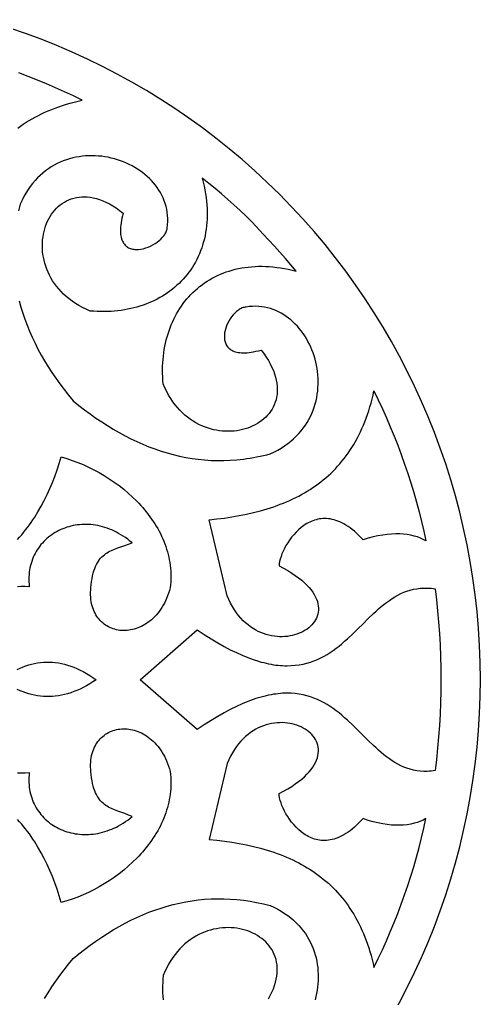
# Model space of a CAD drawing. Extents: x -335 to 335, y -262 to 262.
# Drawn here: x 28.8 to 87.5, y -40.7 to 84.1 of the extents above; entities that cross this region are included whole.
import ezdxf

# ---------------------------------------------------------------- set-up
doc = ezdxf.new("R2010")
doc.units = 0
doc.layers.add('LAYER_1', color=18, linetype='CONTINUOUS')

msp = doc.modelspace()

# ---------------------------------------------------------------- linework, layer by layer
at = {"layer": 'LAYER_1'}
msp.add_lwpolyline([(0.03, 87.47, 0.414214), (-87.47, -0.03, 0.414214), (0.03, -87.53, 0.414214), (87.53, -0.03, 0.414214)], format="xyb", close=True, dxfattribs=at)
for points in [[(28.53, 70.28), (28.88, 70.53), (29.24, 70.78), (29.61, 71.02), (29.98, 71.25), (30.37, 71.48), (30.76, 71.69), (31.17, 71.9), (31.58, 72.11), (32, 72.3), (32.43, 72.49), (32.87, 72.67), (33.33, 72.84), (33.79, 73.01), (34.26, 73.17), (34.74, 73.32), (35.23, 73.46), (35.73, 73.59), (36.24, 73.72), (36.76, 73.84), (35.63, 74.38), (34.5, 74.9), (33.35, 75.42), (32.2, 75.91), (31.04, 76.39), (29.87, 76.86), (28.69, 77.31)], [(28.73, 48.25), (28.94, 47.46), (29.18, 46.68), (29.44, 45.91), (29.73, 45.13), (30.04, 44.37), (30.37, 43.6), (30.74, 42.85), (31.12, 42.09), (31.53, 41.34), (31.96, 40.6), (32.42, 39.85), (32.89, 39.12), (33.39, 38.38), (33.92, 37.65), (34.46, 36.93), (35.03, 36.2), (35.61, 35.48), (36.33, 34.91), (37.05, 34.35), (37.78, 33.82), (38.51, 33.3), (39.24, 32.81), (39.98, 32.34), (40.72, 31.88), (41.47, 31.46), (42.22, 31.05), (42.97, 30.66), (43.73, 30.3), (44.49, 29.97), (45.26, 29.65), (46.03, 29.36), (46.81, 29.1), (47.59, 28.86), (48.37, 28.64), (49.16, 28.46), (49.96, 28.29), (50.76, 28.16), (51.56, 28.05), (52.37, 27.97), (53.18, 27.91), (54, 27.89), (54.82, 27.89), (55.64, 27.92), (56.48, 27.98), (56.89, 28.02), (57.31, 28.07), (57.73, 28.13), (58.16, 28.19), (58.58, 28.26), (59, 28.34), (59.43, 28.43), (59.86, 28.52), (60.28, 28.62), (60.71, 28.73), (61.21, 28.97), (61.68, 29.22), (62.13, 29.48), (62.56, 29.76), (62.97, 30.04), (63.35, 30.35), (63.71, 30.66), (64.05, 30.98), (64.37, 31.32), (64.67, 31.66), (64.95, 32.02), (65.21, 32.38), (65.44, 32.75), (65.66, 33.12), (65.86, 33.51), (66.04, 33.9), (66.2, 34.29), (66.34, 34.69), (66.47, 35.1), (66.57, 35.5), (66.66, 35.91), (66.73, 36.33), (66.79, 36.74), (66.82, 37.16), (66.84, 37.57), (66.85, 37.99), (66.83, 38.4), (66.81, 38.81), (66.76, 39.22), (66.7, 39.63), (66.63, 40.04), (66.54, 40.44), (66.44, 40.83), (66.32, 41.23), (66.19, 41.61), (66.05, 41.99), (65.89, 42.36), (65.72, 42.73), (65.54, 43.08), (65.34, 43.43), (65.13, 43.77), (64.91, 44.09), (64.68, 44.41), (64.44, 44.71), (64.19, 45.01), (63.92, 45.29), (63.65, 45.55), (63.36, 45.81), (63.07, 46.05), (62.77, 46.27), (62.45, 46.48), (62.13, 46.67), (61.8, 46.84), (61.46, 47), (61.11, 47.14), (60.75, 47.26), (60.39, 47.36), (60.02, 47.44), (59.64, 47.5), (59.26, 47.54), (58.87, 47.55), (58.47, 47.54), (58.06, 47.51), (57.65, 47.46), (57.53, 47.44), (57.4, 47.42), (57.28, 47.38), (57.16, 47.34), (57.03, 47.28), (56.91, 47.22), (56.79, 47.15), (56.67, 47.07), (56.44, 46.89), (56.22, 46.69), (56, 46.46), (55.8, 46.21), (55.62, 45.95), (55.45, 45.67), (55.3, 45.38), (55.17, 45.08), (55.06, 44.77), (54.97, 44.47), (54.92, 44.16), (54.88, 43.86), (54.88, 43.71), (54.88, 43.57), (54.89, 43.42), (54.91, 43.28), (54.93, 43.14), (54.97, 43.01), (55.01, 42.88), (55.06, 42.75), (55.13, 42.63), (55.2, 42.52), (55.28, 42.4), (55.37, 42.3), (55.47, 42.2), (55.58, 42.11), (55.7, 42.02), (55.83, 41.94), (55.97, 41.87), (56.12, 41.81), (56.29, 41.76), (56.46, 41.71), (56.65, 41.67), (56.85, 41.65), (57.06, 41.63), (57.29, 41.62), (57.53, 41.63), (57.78, 41.64), (58.04, 41.67), (58.32, 41.71), (58.61, 41.76), (58.91, 41.82), (59.23, 41.89), (59.57, 41.98), (59.91, 41.53), (60.22, 41.08), (60.49, 40.63), (60.73, 40.2), (60.95, 39.77), (61.13, 39.35), (61.28, 38.93), (61.41, 38.53), (61.5, 38.13), (61.57, 37.75), (61.62, 37.37), (61.63, 37), (61.63, 36.64), (61.6, 36.29), (61.54, 35.95), (61.47, 35.63), (61.37, 35.31), (61.25, 35), (61.11, 34.71), (60.96, 34.42), (60.78, 34.15), (60.59, 33.89), (60.38, 33.65), (60.15, 33.41), (59.91, 33.19), (59.65, 32.98), (59.38, 32.79), (59.1, 32.61), (58.81, 32.44), (58.5, 32.29), (58.19, 32.15), (57.86, 32.03), (57.53, 31.92), (57.18, 31.83), (56.84, 31.75), (56.48, 31.69), (56.12, 31.65), (55.75, 31.62), (55.38, 31.61), (55.01, 31.62), (54.63, 31.64), (54.25, 31.69), (53.87, 31.75), (53.49, 31.82), (53.11, 31.92), (52.73, 32.04), (52.36, 32.17), (51.99, 32.33), (51.62, 32.5), (51.25, 32.69), (50.9, 32.91), (50.54, 33.14), (50.2, 33.4), (49.86, 33.67), (49.53, 33.97), (49.21, 34.29), (48.9, 34.63), (48.6, 34.99), (48.31, 35.38), (48.04, 35.79), (47.78, 36.22), (47.53, 36.67), (47.3, 37.15), (47.08, 37.65), (47.04, 38.11), (47.02, 38.56), (47.01, 39.01), (47, 39.46), (47.01, 39.9), (47.03, 40.34), (47.06, 40.77), (47.11, 41.2), (47.16, 41.62), (47.22, 42.04), (47.3, 42.46), (47.38, 42.86), (47.48, 43.26), (47.59, 43.66), (47.7, 44.05), (47.83, 44.43), (47.96, 44.81), (48.11, 45.18), (48.27, 45.54), (48.43, 45.9), (48.61, 46.25), (48.79, 46.59), (48.99, 46.93), (49.19, 47.26), (49.41, 47.58), (49.63, 47.89), (49.86, 48.19), (50.1, 48.49), (50.35, 48.77), (50.61, 49.05), (50.88, 49.32), (51.16, 49.58), (51.44, 49.83), (51.73, 50.07), (52.04, 50.3), (52.35, 50.53), (52.67, 50.74), (52.99, 50.94), (53.33, 51.13), (53.67, 51.31), (54.02, 51.48), (54.38, 51.64), (54.74, 51.79), (55.12, 51.93), (55.5, 52.05), (55.88, 52.17), (56.28, 52.27), (56.68, 52.36), (57.09, 52.44), (57.51, 52.51), (57.93, 52.56), (58.36, 52.6), (58.8, 52.63), (59.24, 52.65), (59.69, 52.65), (60.15, 52.64), (60.61, 52.61), (61.08, 52.57), (61.56, 52.52), (62.04, 52.46), (62.53, 52.38), (63.02, 52.28), (63.52, 52.17), (64.03, 52.05), (63.35, 52.85), (62.67, 53.65), (61.97, 54.44), (61.27, 55.22), (59.85, 56.76), (58.42, 58.29), (57.65, 59.04), (56.89, 59.78), (56.11, 60.49), (55.33, 61.19), (54.53, 61.88), (53.72, 62.56), (52.9, 63.23), (52.05, 63.9), (52.18, 63.39), (52.29, 62.89), (52.39, 62.4), (52.48, 61.91), (52.55, 61.43), (52.6, 60.96), (52.65, 60.49), (52.67, 60.02), (52.69, 59.57), (52.69, 59.12), (52.68, 58.67), (52.65, 58.24), (52.61, 57.81), (52.56, 57.38), (52.49, 56.97), (52.42, 56.56), (52.33, 56.15), (52.23, 55.76), (52.11, 55.37), (51.99, 54.99), (51.85, 54.62), (51.7, 54.25), (51.54, 53.89), (51.37, 53.54), (51.19, 53.2), (51, 52.86), (50.8, 52.54), (50.59, 52.22), (50.37, 51.91), (50.14, 51.61), (49.89, 51.31), (49.64, 51.03), (49.38, 50.75), (49.11, 50.48), (48.84, 50.23), (48.55, 49.98), (48.26, 49.73), (47.95, 49.5), (47.64, 49.28), (47.32, 49.07), (46.99, 48.86), (46.66, 48.67), (46.32, 48.48), (45.97, 48.31), (45.61, 48.14), (45.25, 47.98), (44.88, 47.84), (44.51, 47.7), (44.12, 47.57), (43.74, 47.46), (43.34, 47.35), (42.94, 47.26), (42.54, 47.17), (42.13, 47.1), (41.71, 47.03), (41.29, 46.98), (40.87, 46.94), (40.44, 46.91), (40, 46.89), (39.57, 46.88), (39.13, 46.88), (38.68, 46.89), (38.23, 46.92), (37.78, 46.95), (37.27, 47.17), (36.79, 47.41), (36.33, 47.67), (35.89, 47.93), (35.48, 48.21), (35.09, 48.5), (34.72, 48.81), (34.38, 49.12), (34.06, 49.44), (33.76, 49.77), (33.48, 50.11), (33.22, 50.46), (32.98, 50.82), (32.77, 51.18), (32.57, 51.54), (32.4, 51.91), (32.24, 52.29), (32.11, 52.66), (31.99, 53.04), (31.89, 53.42), (31.81, 53.8), (31.75, 54.18), (31.71, 54.56), (31.68, 54.93), (31.68, 55.31), (31.69, 55.68), (31.71, 56.04), (31.76, 56.4), (31.82, 56.76), (31.89, 57.11), (31.98, 57.45), (32.09, 57.78), (32.21, 58.11), (32.35, 58.42), (32.5, 58.72), (32.67, 59.02), (32.85, 59.3), (33.05, 59.56), (33.25, 59.82), (33.47, 60.06), (33.71, 60.28), (33.95, 60.49), (34.21, 60.68), (34.48, 60.85), (34.77, 61.01), (35.06, 61.15), (35.37, 61.26), (35.68, 61.36), (36.01, 61.43), (36.35, 61.48), (36.69, 61.51), (37.05, 61.52), (37.41, 61.5), (37.79, 61.45), (38.17, 61.38), (38.57, 61.28), (38.97, 61.16), (39.38, 61), (39.79, 60.82), (40.22, 60.61), (40.65, 60.36), (41.09, 60.09), (41.53, 59.78), (41.98, 59.44), (41.89, 59.11), (41.82, 58.79), (41.76, 58.48), (41.71, 58.19), (41.67, 57.92), (41.64, 57.65), (41.63, 57.4), (41.63, 57.17), (41.64, 56.94), (41.65, 56.73), (41.68, 56.53), (41.72, 56.35), (41.77, 56.17), (41.82, 56.01), (41.89, 55.86), (41.96, 55.72), (42.04, 55.59), (42.13, 55.47), (42.23, 55.36), (42.33, 55.26), (42.44, 55.18), (42.55, 55.1), (42.67, 55.03), (42.79, 54.97), (42.92, 54.92), (43.06, 54.88), (43.19, 54.85), (43.33, 54.82), (43.48, 54.81), (43.62, 54.8), (43.77, 54.8), (43.93, 54.8), (44.23, 54.84), (44.54, 54.9), (44.86, 54.99), (45.17, 55.1), (45.47, 55.23), (45.76, 55.38), (46.05, 55.55), (46.32, 55.73), (46.57, 55.93), (46.8, 56.13), (47.01, 56.35), (47.19, 56.58), (47.27, 56.7), (47.34, 56.81), (47.41, 56.93), (47.46, 57.05), (47.51, 57.17), (47.54, 57.29), (47.57, 57.41), (47.59, 57.53), (47.64, 57.94), (47.66, 58.35), (47.66, 58.75), (47.64, 59.15), (47.6, 59.54), (47.53, 59.92), (47.45, 60.3), (47.34, 60.66), (47.22, 61.02), (47.08, 61.37), (46.92, 61.72), (46.74, 62.05), (46.54, 62.37), (46.33, 62.69), (46.1, 62.99), (45.86, 63.29), (45.61, 63.58), (45.34, 63.85), (45.05, 64.12), (44.76, 64.37), (44.45, 64.61), (44.13, 64.84), (43.8, 65.06), (43.47, 65.27), (43.12, 65.46), (42.76, 65.65), (42.39, 65.82), (42.02, 65.97), (41.64, 66.12), (41.26, 66.24), (40.87, 66.36), (40.47, 66.46), (40.07, 66.55), (39.66, 66.62), (39.26, 66.68), (38.85, 66.72), (38.43, 66.75), (38.02, 66.76), (37.61, 66.75), (37.19, 66.73), (36.78, 66.69), (36.37, 66.63), (35.96, 66.56), (35.55, 66.47), (35.14, 66.36), (34.74, 66.24), (34.35, 66.09), (33.95, 65.93), (33.57, 65.75), (33.19, 65.55), (32.81, 65.33), (32.45, 65.09), (32.09, 64.83), (31.74, 64.55), (31.4, 64.25), (31.07, 63.93), (30.75, 63.59), (30.44, 63.22), (30.14, 62.84), (29.86, 62.43), (29.59, 62), (29.33, 61.55), (29.09, 61.08), (28.86, 60.58), (28.65, 59.73)], [(28.51, 17.82), (28.78, 18.11), (29.04, 18.41), (29.29, 18.72), (29.54, 19.03), (29.78, 19.35), (30.02, 19.67), (30.25, 20), (30.48, 20.33), (30.7, 20.67), (31.12, 21.36), (31.53, 22.06), (31.91, 22.79), (32.28, 23.54), (32.62, 24.3), (32.95, 25.08), (33.26, 25.87), (33.55, 26.68), (33.82, 27.51), (34.08, 28.35), (34.79, 28.14), (35.49, 27.91), (36.19, 27.65), (36.88, 27.37), (37.57, 27.05), (38.24, 26.72), (38.91, 26.36), (39.57, 25.97), (40.21, 25.57), (40.84, 25.14), (41.45, 24.69), (42.05, 24.22), (42.63, 23.73), (43.18, 23.22), (43.72, 22.7), (43.98, 22.43), (44.23, 22.15), (44.47, 21.88), (44.71, 21.59), (44.95, 21.31), (45.17, 21.02), (45.39, 20.72), (45.61, 20.42), (45.81, 20.12), (46.01, 19.82), (46.2, 19.51), (46.38, 19.2), (46.55, 18.88), (46.72, 18.56), (46.87, 18.24), (47.02, 17.92), (47.16, 17.59), (47.29, 17.26), (47.41, 16.93), (47.52, 16.59), (47.62, 16.25), (47.71, 15.91), (47.79, 15.57), (47.86, 15.22), (47.93, 14.87), (47.98, 14.52), (48.01, 14.17), (48.04, 13.82), (48.06, 13.46), (48.07, 13.1), (48.06, 12.74), (48.04, 12.38), (48.01, 12.02), (47.97, 11.66), (47.87, 11.3), (47.76, 10.95), (47.64, 10.62), (47.51, 10.3), (47.37, 9.99), (47.23, 9.7), (47.07, 9.42), (46.91, 9.15), (46.74, 8.89), (46.57, 8.64), (46.39, 8.41), (46.2, 8.18), (46, 7.98), (45.81, 7.78), (45.6, 7.59), (45.4, 7.42), (45.18, 7.26), (44.97, 7.11), (44.75, 6.97), (44.53, 6.84), (44.3, 6.72), (44.08, 6.62), (43.85, 6.53), (43.62, 6.45), (43.39, 6.38), (43.16, 6.32), (42.93, 6.28), (42.7, 6.24), (42.47, 6.22), (42.24, 6.2), (42.02, 6.2), (41.79, 6.21), (41.57, 6.23), (41.35, 6.26), (41.13, 6.31), (40.92, 6.36), (40.71, 6.42), (40.5, 6.5), (40.3, 6.58), (40.1, 6.68), (39.91, 6.79), (39.73, 6.9), (39.55, 7.03), (39.38, 7.17), (39.21, 7.32), (39.05, 7.48), (38.9, 7.64), (38.76, 7.82), (38.63, 8.01), (38.5, 8.21), (38.39, 8.42), (38.28, 8.64), (38.19, 8.87), (38.1, 9.11), (38.03, 9.36), (37.96, 9.62), (37.91, 9.89), (37.87, 10.17), (37.84, 10.46), (37.83, 10.75), (37.83, 11.06), (37.84, 11.38), (37.86, 11.71), (37.91, 12.04), (37.96, 12.45), (38.02, 12.82), (38.09, 13.18), (38.17, 13.51), (38.26, 13.82), (38.36, 14.1), (38.46, 14.37), (38.58, 14.61), (38.7, 14.84), (38.83, 15.05), (38.97, 15.25), (39.11, 15.42), (39.26, 15.59), (39.42, 15.74), (39.58, 15.88), (39.75, 16.01), (39.93, 16.12), (40.11, 16.23), (40.3, 16.33), (40.49, 16.43), (40.89, 16.6), (41.31, 16.75), (42.19, 17.05), (42.66, 17.21), (43.13, 17.39), (42.85, 17.62), (42.56, 17.84), (42.28, 18.05), (41.99, 18.24), (41.7, 18.43), (41.4, 18.59), (41.11, 18.75), (40.81, 18.9), (40.52, 19.03), (40.22, 19.15), (39.93, 19.26), (39.63, 19.36), (39.33, 19.44), (39.04, 19.52), (38.74, 19.58), (38.44, 19.63), (38.15, 19.68), (37.86, 19.71), (37.57, 19.73), (37.28, 19.74), (36.99, 19.73), (36.71, 19.72), (36.42, 19.7), (36.14, 19.67), (35.87, 19.63), (35.59, 19.58), (35.32, 19.52), (35.06, 19.45), (34.8, 19.37), (34.54, 19.28), (34.28, 19.19), (34.04, 19.08), (33.79, 18.97), (33.55, 18.84), (33.32, 18.71), (33.09, 18.57), (32.87, 18.42), (32.65, 18.26), (32.45, 18.1), (32.24, 17.93), (32.05, 17.75), (31.86, 17.56), (31.68, 17.36), (31.5, 17.16), (31.34, 16.95), (31.18, 16.73), (31.03, 16.51), (30.89, 16.28), (30.76, 16.04), (30.64, 15.8), (30.52, 15.55), (30.42, 15.29), (30.33, 15.03), (30.24, 14.76), (30.17, 14.49), (30.1, 14.21), (30.05, 13.93), (30.01, 13.64), (29.98, 13.34), (29.96, 13.04), (29.95, 12.73), (29.96, 12.42), (29.98, 12.11), (30.01, 11.79), (29.47, 11.81), (28.97, 11.81), (28.49, 11.79)], [(28.48, 1.25), (28.84, 1.42), (29.21, 1.57), (29.58, 1.7), (29.94, 1.82), (30.31, 1.92), (30.69, 2.01), (31.06, 2.08), (31.43, 2.13), (31.81, 2.16), (32.19, 2.18), (32.57, 2.18), (32.95, 2.16), (33.33, 2.13), (33.72, 2.08), (34.11, 2), (34.5, 1.91), (34.89, 1.8), (35.29, 1.67), (35.69, 1.53), (36.09, 1.36), (36.49, 1.17), (36.89, 0.97), (37.3, 0.74), (37.71, 0.49), (38.13, 0.22), (38.54, -0.06), (38.13, -0.34), (37.71, -0.6), (37.3, -0.83), (36.89, -1.05), (36.49, -1.25), (36.09, -1.43), (35.69, -1.59), (35.29, -1.73), (34.89, -1.85), (34.5, -1.96), (34.11, -2.04), (33.72, -2.11), (33.33, -2.16), (32.95, -2.2), (32.57, -2.21), (32.19, -2.21), (31.81, -2.2), (31.43, -2.16), (31.06, -2.11), (30.69, -2.05), (30.31, -1.96), (29.94, -1.87), (29.58, -1.75), (29.21, -1.62), (28.84, -1.48), (28.48, -1.32)], [(28.49, -11.92), (28.97, -11.94), (29.47, -11.94), (30.01, -11.91), (29.98, -12.23), (29.96, -12.55), (29.95, -12.86), (29.96, -13.16), (29.98, -13.46), (30.01, -13.76), (30.05, -14.05), (30.1, -14.33), (30.17, -14.61), (30.24, -14.88), (30.33, -15.15), (30.42, -15.41), (30.52, -15.67), (30.64, -15.91), (30.76, -16.16), (30.89, -16.39), (31.03, -16.62), (31.18, -16.84), (31.34, -17.06), (31.5, -17.26), (31.68, -17.46), (31.86, -17.66), (32.05, -17.84), (32.24, -18.02), (32.45, -18.19), (32.65, -18.35), (32.87, -18.51), (33.09, -18.66), (33.32, -18.79), (33.55, -18.92), (33.79, -19.05), (34.04, -19.16), (34.28, -19.26), (34.54, -19.36), (34.8, -19.45), (35.06, -19.52), (35.32, -19.59), (35.59, -19.65), (35.87, -19.7), (36.14, -19.74), (36.42, -19.77), (36.71, -19.79), (36.99, -19.81), (37.28, -19.81), (37.57, -19.8), (37.86, -19.78), (38.15, -19.75), (38.44, -19.71), (38.74, -19.66), (39.04, -19.59), (39.33, -19.52), (39.63, -19.44), (39.93, -19.34), (40.22, -19.23), (40.52, -19.12), (40.81, -18.99), (41.11, -18.85), (41.4, -18.69), (41.7, -18.53), (41.99, -18.35), (42.28, -18.16), (42.56, -17.96), (42.85, -17.75), (43.13, -17.52), (42.66, -17.32), (42.19, -17.14), (41.31, -16.83), (40.89, -16.67), (40.49, -16.5), (40.3, -16.41), (40.11, -16.31), (39.93, -16.2), (39.75, -16.09), (39.58, -15.96), (39.42, -15.83), (39.26, -15.68), (39.11, -15.52), (38.97, -15.34), (38.83, -15.15), (38.7, -14.95), (38.58, -14.72), (38.46, -14.48), (38.36, -14.22), (38.26, -13.94), (38.17, -13.63), (38.09, -13.3), (38.02, -12.95), (37.96, -12.57), (37.91, -12.17), (37.86, -11.83), (37.84, -11.51), (37.83, -11.19), (37.83, -10.88), (37.84, -10.58), (37.87, -10.3), (37.91, -10.02), (37.96, -9.75), (38.03, -9.49), (38.1, -9.24), (38.19, -9), (38.28, -8.77), (38.39, -8.55), (38.5, -8.34), (38.63, -8.14), (38.76, -7.95), (38.9, -7.77), (39.05, -7.6), (39.21, -7.44), (39.38, -7.3), (39.55, -7.16), (39.73, -7.03), (39.91, -6.91), (40.1, -6.81), (40.3, -6.71), (40.5, -6.62), (40.71, -6.55), (40.92, -6.49), (41.13, -6.43), (41.35, -6.39), (41.57, -6.36), (41.79, -6.34), (42.02, -6.33), (42.24, -6.33), (42.47, -6.34), (42.7, -6.37), (42.93, -6.4), (43.16, -6.45), (43.39, -6.51), (43.62, -6.58), (43.85, -6.66), (44.08, -6.75), (44.3, -6.85), (44.53, -6.97), (44.75, -7.09), (44.97, -7.23), (45.18, -7.38), (45.4, -7.55), (45.6, -7.72), (45.81, -7.9), (46, -8.1), (46.2, -8.31), (46.39, -8.53), (46.57, -8.77), (46.74, -9.01), (46.91, -9.27), (47.07, -9.54), (47.23, -9.83), (47.37, -10.12), (47.51, -10.43), (47.64, -10.75), (47.76, -11.08), (47.87, -11.43), (47.97, -11.79), (48.01, -12.15), (48.04, -12.51), (48.06, -12.87), (48.07, -13.23), (48.06, -13.59), (48.04, -13.94), (48.01, -14.3), (47.98, -14.65), (47.93, -15), (47.86, -15.35), (47.79, -15.69), (47.71, -16.04), (47.62, -16.38), (47.52, -16.72), (47.41, -17.05), (47.29, -17.39), (47.16, -17.72), (47.02, -18.04), (46.87, -18.37), (46.72, -18.69), (46.55, -19.01), (46.38, -19.32), (46.2, -19.64), (46.01, -19.94), (45.81, -20.25), (45.61, -20.55), (45.39, -20.85), (45.17, -21.14), (44.95, -21.43), (44.71, -21.72), (44.47, -22), (44.23, -22.28), (43.98, -22.56), (43.72, -22.83), (43.18, -23.35), (42.63, -23.86), (42.05, -24.35), (41.45, -24.82), (40.84, -25.27), (40.21, -25.7), (39.57, -26.1), (38.91, -26.49), (38.24, -26.85), (37.57, -27.18), (36.88, -27.49), (36.19, -27.78), (35.49, -28.04), (34.79, -28.27), (34.08, -28.48), (33.82, -27.62), (33.55, -26.79), (33.26, -25.97), (32.95, -25.17), (32.62, -24.38), (32.28, -23.62), (31.91, -22.87), (31.53, -22.14), (31.12, -21.43), (30.7, -20.74), (30.48, -20.4), (30.25, -20.07), (30.02, -19.74), (29.78, -19.42), (29.54, -19.1), (29.29, -18.79), (29.04, -18.49), (28.78, -18.19), (28.51, -17.89)], [(31.96, -40.72), (32.42, -39.98), (32.89, -39.24), (33.39, -38.51), (33.92, -37.78), (34.46, -37.05), (35.03, -36.33), (35.61, -35.61), (36.33, -35.03), (37.05, -34.46), (37.78, -33.92), (38.51, -33.39), (39.24, -32.89), (39.98, -32.42), (40.72, -31.96), (41.47, -31.53), (42.22, -31.12), (42.97, -30.74), (43.73, -30.37), (44.49, -30.04), (45.26, -29.73), (46.03, -29.44), (46.81, -29.18), (47.59, -28.94), (48.37, -28.73), (49.16, -28.54), (49.96, -28.38), (50.76, -28.25), (51.56, -28.15), (52.37, -28.07), (53.18, -28.02), (54, -28), (54.82, -28), (55.64, -28.04), (56.48, -28.1), (57.31, -28.19), (58.16, -28.31), (59, -28.47), (59.86, -28.65), (60.71, -28.86), (61.21, -29.09), (61.68, -29.33), (62.13, -29.59), (62.56, -29.86), (62.97, -30.14), (63.35, -30.44), (63.71, -30.75), (64.05, -31.07), (64.37, -31.4), (64.67, -31.74), (64.95, -32.09), (65.21, -32.45), (65.44, -32.81), (65.66, -33.19), (65.86, -33.57), (66.04, -33.95), (66.2, -34.35), (66.34, -34.74), (66.47, -35.14), (66.57, -35.55), (66.66, -35.96), (66.73, -36.37), (66.79, -36.78), (66.82, -37.19), (66.84, -37.61), (66.85, -38.02), (66.83, -38.43), (66.81, -38.85), (66.76, -39.26), (66.7, -39.66), (66.63, -40.07), (66.54, -40.47), (66.44, -40.87)], [(60.49, -40.76), (60.73, -40.32), (60.95, -39.89), (61.13, -39.47), (61.28, -39.06), (61.41, -38.65), (61.5, -38.26), (61.57, -37.87), (61.62, -37.49), (61.63, -37.12), (61.63, -36.76), (61.6, -36.41), (61.54, -36.07), (61.47, -35.74), (61.37, -35.42), (61.25, -35.11), (61.11, -34.81), (60.96, -34.53), (60.78, -34.25), (60.59, -33.99), (60.38, -33.74), (60.15, -33.51), (59.91, -33.28), (59.65, -33.07), (59.38, -32.88), (59.1, -32.69), (58.81, -32.53), (58.5, -32.37), (58.19, -32.23), (57.86, -32.11), (57.53, -32), (57.18, -31.91), (56.84, -31.83), (56.48, -31.77), (56.12, -31.72), (55.75, -31.7), (55.38, -31.68), (55.01, -31.69), (54.63, -31.71), (54.25, -31.76), (53.87, -31.82), (53.49, -31.89), (53.11, -31.99), (52.73, -32.11), (52.36, -32.24), (51.99, -32.4), (51.62, -32.57), (51.25, -32.77), (50.9, -32.98), (50.54, -33.22), (50.2, -33.48), (49.86, -33.76), (49.53, -34.06), (49.21, -34.38), (48.9, -34.72), (48.6, -35.09), (48.31, -35.48), (48.04, -35.89), (47.78, -36.33), (47.53, -36.79), (47.3, -37.27), (47.08, -37.78), (47.04, -38.23), (47.02, -38.68), (47.01, -39.12), (47, -39.57), (47.01, -40), (47.03, -40.44), (47.06, -40.87)]]:
    msp.add_lwpolyline(points, dxfattribs=at)
for points in [[(80.59, 17.65), (80.24, 17.83), (79.88, 17.99), (79.49, 18.14), (79.08, 18.26), (78.65, 18.36), (78.21, 18.44), (77.74, 18.49), (77.24, 18.52), (76.73, 18.53), (76.2, 18.51), (75.65, 18.46), (75.07, 18.38), (74.47, 18.28), (73.86, 18.14), (73.22, 17.97), (72.56, 17.77), (72.28, 18.07), (72, 18.36), (71.73, 18.62), (71.46, 18.86), (71.19, 19.08), (70.92, 19.29), (70.65, 19.47), (70.39, 19.64), (70.13, 19.8), (69.87, 19.93), (69.61, 20.05), (69.36, 20.16), (69.11, 20.25), (68.87, 20.32), (68.62, 20.38), (68.38, 20.43), (68.14, 20.46), (67.91, 20.48), (67.68, 20.49), (67.45, 20.48), (67.23, 20.46), (67.01, 20.43), (66.79, 20.39), (66.58, 20.34), (66.37, 20.28), (66.16, 20.21), (65.96, 20.13), (65.76, 20.04), (65.57, 19.95), (65.38, 19.84), (65.19, 19.73), (65.01, 19.61), (64.84, 19.48), (64.66, 19.34), (64.33, 19.06), (64.02, 18.75), (63.72, 18.43), (63.45, 18.1), (63.19, 17.75), (62.96, 17.4), (62.74, 17.04), (62.55, 16.68), (62.38, 16.33), (62.23, 15.98), (62.11, 15.64), (62.01, 15.32), (61.93, 15.01), (61.88, 14.73), (61.86, 14.46), (62.44, 14.16), (62.97, 13.85), (63.47, 13.54), (63.93, 13.23), (64.35, 12.92), (64.74, 12.61), (65.09, 12.3), (65.41, 11.99), (65.69, 11.69), (65.94, 11.38), (66.16, 11.08), (66.35, 10.78), (66.51, 10.48), (66.64, 10.19), (66.74, 9.9), (66.81, 9.62), (66.85, 9.34), (66.87, 9.07), (66.87, 8.8), (66.84, 8.54), (66.79, 8.29), (66.71, 8.04), (66.62, 7.8), (66.5, 7.57), (66.37, 7.35), (66.21, 7.14), (66.04, 6.94), (65.85, 6.75), (65.65, 6.57), (65.43, 6.4), (65.2, 6.25), (64.95, 6.1), (64.69, 5.97), (64.42, 5.85), (64.13, 5.74), (63.84, 5.65), (63.54, 5.57), (63.23, 5.51), (62.92, 5.46), (62.59, 5.43), (62.26, 5.42), (61.93, 5.42), (61.6, 5.44), (61.26, 5.47), (60.91, 5.53), (60.57, 5.6), (60.23, 5.7), (59.89, 5.81), (59.55, 5.94), (59.21, 6.09), (58.88, 6.27), (58.55, 6.46), (58.22, 6.68), (57.9, 6.92), (57.59, 7.18), (57.28, 7.46), (56.99, 7.77), (56.7, 8.11), (56.43, 8.46), (56.16, 8.85), (55.91, 9.26), (55.67, 9.69), (55.44, 10.15), (55.23, 10.64), (52.94, 20.32), (53.92, 20.43), (54.89, 20.55), (55.84, 20.69), (56.78, 20.86), (57.7, 21.04), (58.6, 21.25), (59.48, 21.47), (60.35, 21.73), (60.77, 21.86), (61.19, 22), (61.6, 22.15), (62.01, 22.3), (62.42, 22.46), (62.82, 22.63), (63.21, 22.8), (63.6, 22.98), (63.98, 23.17), (64.36, 23.36), (64.73, 23.56), (65.1, 23.77), (65.46, 23.98), (65.82, 24.2), (66.17, 24.43), (66.51, 24.67), (66.85, 24.91), (67.18, 25.17), (67.5, 25.43), (67.82, 25.69), (68.14, 25.97), (68.44, 26.25), (68.74, 26.54), (69.04, 26.84), (69.32, 27.15), (69.6, 27.47), (69.88, 27.79), (70.14, 28.13), (70.4, 28.47), (70.66, 28.82), (70.9, 29.18), (71.14, 29.55), (71.38, 29.93), (71.6, 30.32), (71.82, 30.71), (72.03, 31.12), (72.23, 31.53), (72.43, 31.96), (72.62, 32.39), (72.8, 32.84), (72.97, 33.29), (73.14, 33.76), (73.29, 34.23), (73.44, 34.72), (73.59, 35.21), (73.72, 35.72), (73.85, 36.23), (73.96, 36.76), (74.5, 35.63), (75.03, 34.49), (75.54, 33.34), (76.04, 32.18), (76.52, 31.01), (76.98, 29.83), (77.42, 28.64), (77.85, 27.44), (78.26, 26.24), (78.65, 25.03), (79.02, 23.81), (79.37, 22.59), (79.71, 21.36), (80.02, 20.12), (80.32, 18.89)], [(82.5, -0.06), (82.49, -1.54), (82.45, -3), (82.39, -4.46), (82.31, -5.91), (82.2, -7.35), (82.07, -8.79), (81.91, -10.22), (81.74, -11.66), (81.49, -11.69), (81.24, -11.72), (81, -11.74), (80.76, -11.75), (80.53, -11.75), (80.3, -11.75), (79.85, -11.72), (79.41, -11.67), (78.98, -11.59), (78.56, -11.48), (78.16, -11.36), (77.76, -11.2), (77.38, -11.03), (77, -10.84), (76.63, -10.63), (76.27, -10.41), (75.92, -10.17), (75.57, -9.91), (75.22, -9.64), (74.88, -9.36), (74.55, -9.07), (74.22, -8.77), (73.89, -8.46), (73.23, -7.82), (72.58, -7.17), (71.92, -6.51), (71.25, -5.86), (70.57, -5.22), (70.22, -4.91), (69.87, -4.6), (69.51, -4.31), (69.14, -4.02), (68.77, -3.75), (68.38, -3.49), (67.99, -3.24), (67.59, -3), (67.18, -2.79), (66.75, -2.59), (66.31, -2.41), (65.87, -2.25), (65.4, -2.11), (64.93, -2), (64.44, -1.9), (63.93, -1.84), (63.41, -1.8), (62.87, -1.79), (62.59, -1.79), (62.31, -1.8), (62.03, -1.82), (61.74, -1.85), (61.44, -1.89), (61.14, -1.93), (60.84, -1.98), (60.53, -2.04), (60.22, -2.11), (59.9, -2.19), (59.57, -2.28), (59.24, -2.37), (58.91, -2.48), (58.57, -2.59), (57.87, -2.85), (57.15, -3.15), (56.41, -3.48), (55.64, -3.86), (54.85, -4.29), (54.03, -4.75), (53.18, -5.27), (52.31, -5.83), (51.41, -6.43), (44.15, -0.06), (51.41, 6.31), (52.31, 5.7), (53.18, 5.15), (54.03, 4.64), (54.85, 4.18), (55.64, 3.76), (56.41, 3.39), (57.15, 3.05), (57.87, 2.76), (58.57, 2.5), (59.24, 2.29), (59.57, 2.19), (59.9, 2.11), (60.22, 2.03), (60.53, 1.96), (60.84, 1.9), (61.14, 1.85), (61.44, 1.81), (61.74, 1.77), (62.03, 1.75), (62.31, 1.73), (62.59, 1.72), (62.87, 1.71), (63.41, 1.73), (63.93, 1.77), (64.44, 1.83), (64.93, 1.92), (65.4, 2.04), (65.87, 2.18), (66.31, 2.34), (66.75, 2.52), (67.18, 2.72), (67.59, 2.93), (67.99, 3.16), (68.38, 3.41), (68.77, 3.67), (69.14, 3.94), (69.51, 4.23), (69.87, 4.52), (70.22, 4.83), (70.57, 5.14), (71.25, 5.77), (71.92, 6.42), (72.58, 7.08), (73.23, 7.73), (73.89, 8.36), (74.22, 8.67), (74.55, 8.96), (74.88, 9.25), (75.22, 9.53), (75.57, 9.8), (75.92, 10.05), (76.27, 10.29), (76.63, 10.52), (77, 10.72), (77.38, 10.91), (77.76, 11.08), (78.16, 11.23), (78.56, 11.36), (78.98, 11.46), (79.41, 11.54), (79.85, 11.6), (80.3, 11.62), (80.76, 11.62), (81, 11.61), (81.24, 11.59), (81.49, 11.57), (81.74, 11.53), (81.91, 10.13), (82.07, 8.72), (82.2, 7.28), (82.31, 5.83), (82.39, 4.37), (82.45, 2.89), (82.49, 1.42)], [(80.59, -17.77), (80.24, -17.96), (79.88, -18.12), (79.49, -18.26), (79.08, -18.38), (78.65, -18.48), (78.21, -18.56), (77.74, -18.61), (77.24, -18.63), (76.73, -18.63), (76.2, -18.6), (75.65, -18.54), (75.07, -18.46), (74.47, -18.33), (73.86, -18.18), (73.22, -18), (72.56, -17.77), (72.28, -18.08), (72, -18.37), (71.73, -18.63), (71.46, -18.88), (71.19, -19.11), (70.92, -19.32), (70.65, -19.51), (70.39, -19.69), (70.13, -19.84), (69.87, -19.98), (69.61, -20.11), (69.36, -20.22), (69.11, -20.31), (68.87, -20.39), (68.62, -20.45), (68.38, -20.5), (68.14, -20.54), (67.91, -20.56), (67.68, -20.57), (67.45, -20.57), (67.23, -20.55), (67.01, -20.53), (66.79, -20.49), (66.58, -20.44), (66.37, -20.38), (66.16, -20.31), (65.96, -20.23), (65.76, -20.15), (65.57, -20.05), (65.38, -19.95), (65.19, -19.84), (65.01, -19.72), (64.84, -19.59), (64.66, -19.46), (64.33, -19.18), (64.02, -18.87), (63.72, -18.55), (63.45, -18.22), (63.19, -17.87), (62.96, -17.52), (62.74, -17.16), (62.55, -16.81), (62.38, -16.46), (62.23, -16.11), (62.11, -15.77), (62.01, -15.45), (61.93, -15.14), (61.88, -14.85), (61.86, -14.59), (62.44, -14.28), (62.97, -13.98), (63.47, -13.67), (63.93, -13.36), (64.35, -13.05), (64.74, -12.74), (65.09, -12.43), (65.41, -12.12), (65.69, -11.81), (65.94, -11.51), (66.16, -11.21), (66.35, -10.91), (66.51, -10.61), (66.64, -10.32), (66.74, -10.03), (66.81, -9.75), (66.85, -9.47), (66.87, -9.19), (66.87, -8.93), (66.84, -8.67), (66.79, -8.41), (66.71, -8.17), (66.62, -7.93), (66.5, -7.7), (66.37, -7.48), (66.21, -7.27), (66.04, -7.07), (65.85, -6.88), (65.65, -6.7), (65.43, -6.53), (65.2, -6.37), (64.95, -6.23), (64.69, -6.09), (64.42, -5.98), (64.13, -5.87), (63.84, -5.78), (63.54, -5.7), (63.23, -5.64), (62.92, -5.59), (62.59, -5.56), (62.26, -5.54), (61.93, -5.55), (61.6, -5.56), (61.26, -5.6), (60.91, -5.66), (60.57, -5.73), (60.23, -5.82), (59.89, -5.93), (59.55, -6.07), (59.21, -6.22), (58.88, -6.39), (58.55, -6.59), (58.22, -6.8), (57.9, -7.04), (57.59, -7.31), (57.28, -7.59), (56.99, -7.9), (56.7, -8.23), (56.43, -8.59), (56.16, -8.97), (55.91, -9.38), (55.67, -9.82), (55.44, -10.28), (55.23, -10.77), (52.94, -20.45), (53.92, -20.54), (54.89, -20.66), (55.84, -20.79), (56.78, -20.95), (57.7, -21.12), (58.6, -21.33), (59.48, -21.55), (60.35, -21.8), (60.77, -21.93), (61.19, -22.07), (61.6, -22.22), (62.01, -22.37), (62.42, -22.53), (62.82, -22.69), (63.21, -22.87), (63.6, -23.05), (63.98, -23.23), (64.36, -23.42), (64.73, -23.62), (65.1, -23.83), (65.46, -24.05), (65.82, -24.27), (66.17, -24.5), (66.51, -24.73), (66.85, -24.98), (67.18, -25.23), (67.5, -25.49), (67.82, -25.76), (68.14, -26.03), (68.44, -26.32), (68.74, -26.61), (69.04, -26.91), (69.32, -27.21), (69.6, -27.53), (69.88, -27.85), (70.14, -28.19), (70.4, -28.53), (70.66, -28.88), (70.9, -29.24), (71.14, -29.61), (71.38, -29.98), (71.6, -30.37), (71.82, -30.76), (72.03, -31.17), (72.23, -31.58), (72.43, -32), (72.62, -32.43), (72.8, -32.88), (72.97, -33.33), (73.14, -33.79), (73.29, -34.26), (73.44, -34.74), (73.59, -35.23), (73.72, -35.73), (73.85, -36.24), (73.96, -36.76), (74.5, -35.63), (75.03, -34.5), (75.54, -33.35), (76.04, -32.2), (76.52, -31.04), (76.98, -29.87), (77.42, -28.69), (77.85, -27.51), (78.26, -26.31), (78.65, -25.11), (79.02, -23.91), (79.37, -22.69), (79.71, -21.47), (80.02, -20.25), (80.32, -19.01)]]:
    msp.add_lwpolyline(points, close=True, dxfattribs=at)

doc.saveas('drawing.dxf')
